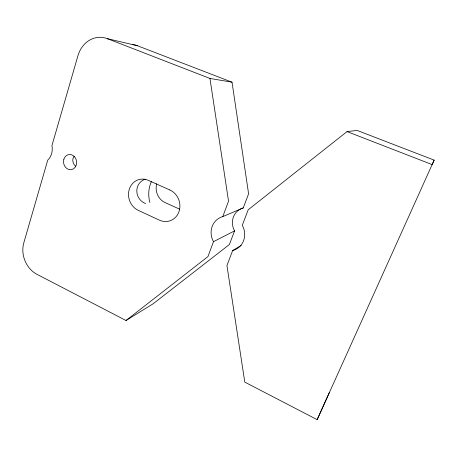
<?xml version="1.0" encoding="UTF-8"?>
<svg xmlns="http://www.w3.org/2000/svg" width="457" height="457" viewBox="0 0 457 457"><rect width="100%" height="100%" fill="white"/><g stroke="black" fill="none" stroke-linecap="round" stroke-linejoin="round"><path stroke-width="0.69" d="M107.406 38.685L209.952 78.444L228.534 201.143L222.799 216.578A17.732 16.561 62.9 0 0 213.476 241.684L207.941 256.588L126.012 320.506L36.931 274.303A24.358 20.331 70.7 0 1 23.81 242.838L47.728 160.156A15.087 12.67 80.1 0 0 51.938 145.612L77.958 55.685A26.957 23.267 -90 0 1 107.406 38.685L137.483 45.751L232.025 82.197L248.602 193.814L243.261 207.912A16.149 15.281 62.1 0 0 234.567 230.882L229.391 244.541L153.072 303.825L126.012 320.506M232.653 250.539L226.946 265.517L244.786 382.115L317.164 419.657L434.15 160.116L357.134 130.428L347.023 131.587L248.185 209.792L242.273 225.307A17.732 16.561 62.9 0 1 232.653 250.539L241.205 245.432M434.15 160.116L432.191 164.606L347.023 131.587M317.164 419.657L329.28 392.672M151.444 181.509C148.405 187.976 147.988 195.556 149.845 202.417M74.183 156.254C71.56 159.23 72.84 163.88 75.622 166.285M145.246 179.155C133.501 183.4 134.415 199.178 145.6 203.576M213.476 241.684L234.567 230.882M222.799 216.578L243.261 207.912M209.952 78.444L232.025 82.197M179.647 209.18L165.068 202.56A14.995 13.664 75.3 0 1 156.751 183.754M132.536 44.558A24.604 21.628 -88.7 0 1 137.483 45.751M169.867 189.986L148.245 180.321A16.406 14.704 74.7 0 0 129.371 189.009A16.406 14.704 74.7 0 0 138.22 210.329L159.459 220.171A16.555 15.018 72.7 0 0 178.995 211.602A16.555 15.018 72.7 0 0 169.867 189.986M63.86 159.242A7.638 6.547 79.1 0 0 71.366 169.644A7.638 6.547 79.1 0 0 75.062 157.454A7.638 6.547 79.1 0 0 63.86 159.242"/></g></svg>
